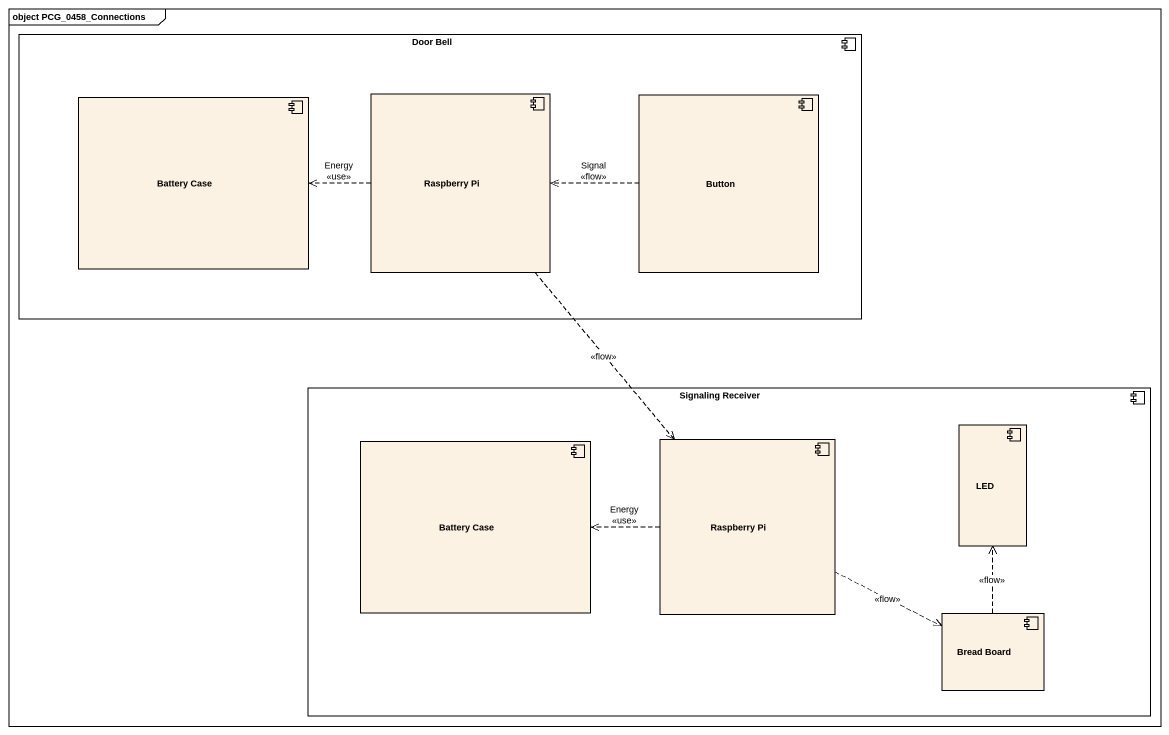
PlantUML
@startuml
mainframe object PCG_0458_Connections
component "Door Bell" as Door_Bell #FFFFFF {
  component "Battery Case" as Battery_Case
  component "Raspberry Pi" as Raspberry_Pi
  component Button
}
component "Signaling Receiver" as Signaling_Receiver #FFFFFF {
  component LED
  component "Battery Case" as Battery_Case_2
  component "Raspberry Pi" as Raspberry_Pi_2
  component "Bread Board" as Bread_Board
}
Raspberry_Pi .left.> Battery_Case : Energy\n<<use>>
Raspberry_Pi ..> Raspberry_Pi_2 : <<flow>>
Button .left.> Raspberry_Pi : Signal\n<<flow>>
Raspberry_Pi_2 .left.> Battery_Case_2 : Energy\n<<use>>
Raspberry_Pi_2 .right.> Bread_Board : <<flow>>
Bread_Board .up.> LED : <<flow>>
@enduml
